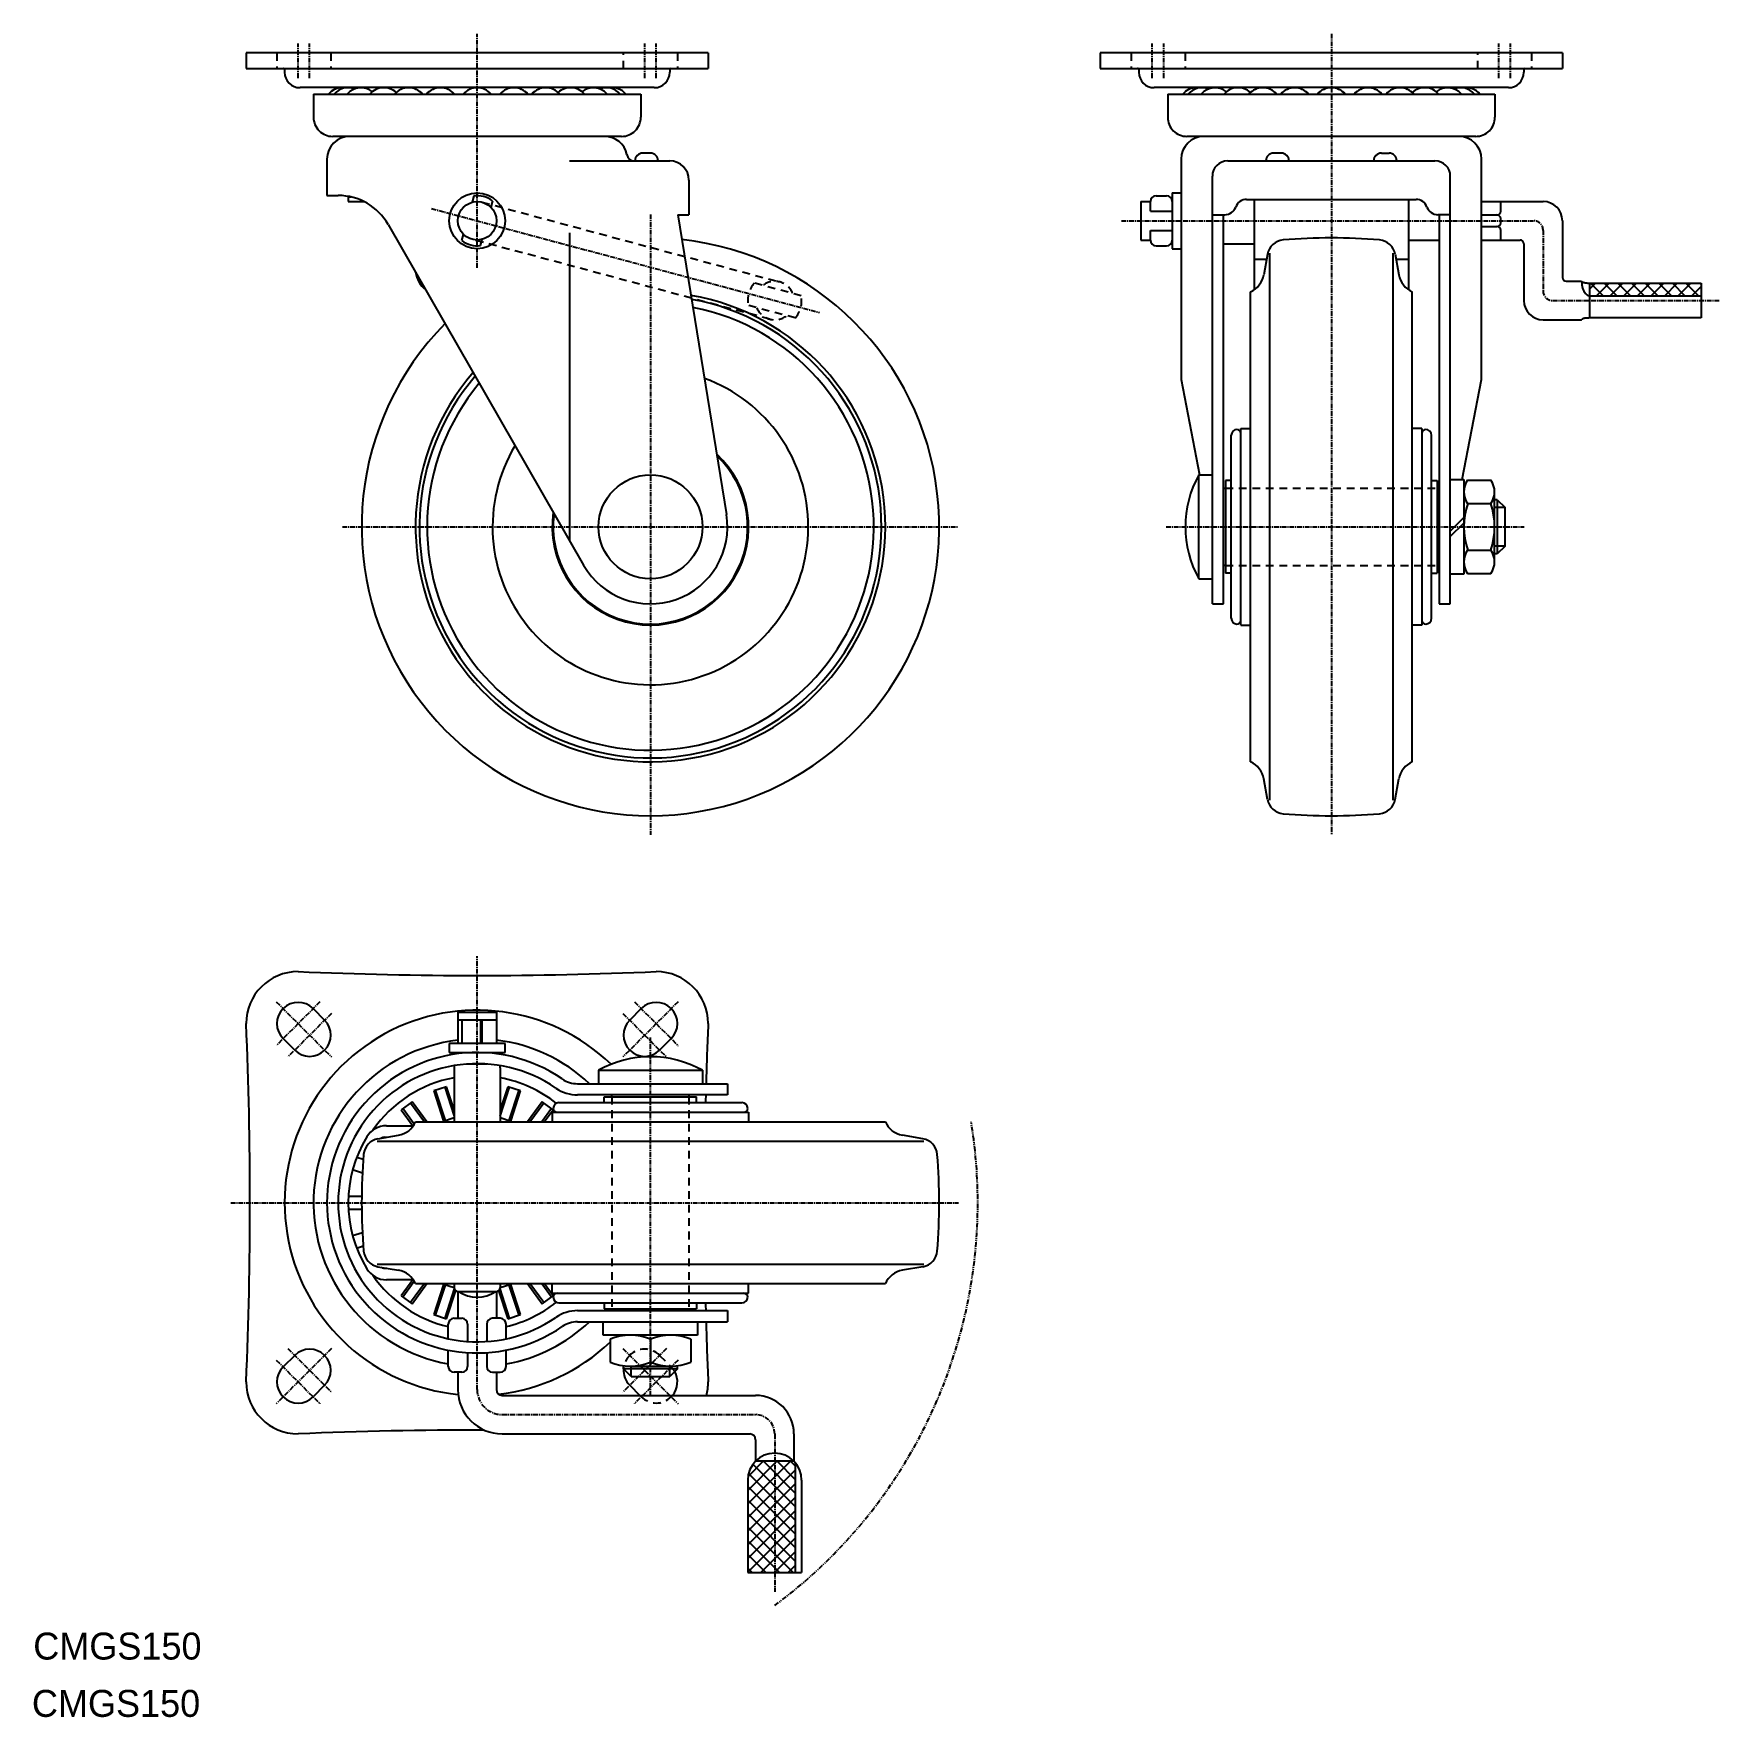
# Model space of a CAD drawing. Extents: x 0 to 438, y 0 to 437.
import ezdxf

# ---------------------------------------------------------------- set-up
doc = ezdxf.new("R2010")
doc.units = 0
for name, pattern in [('CENTER', [2, 1.25, -0.25, 0.25, -0.25]), ('DASHED', [3.5, 2, -1.5]), ('PHANTOM', [2.5, 1.25, -0.25, 0.25, -0.25, 0.25, -0.25])]:
    doc.linetypes.add(name, pattern=pattern)
doc.layers.get('0').update_dxf_attribs({"linetype": 'CONTINUOUS'})
doc.layers.add('CENTER', color=1, linetype='CENTER')

msp = doc.modelspace()

# ---------------------------------------------------------------- linework, layer by layer
at = {"color": 7, "linetype": 'CONTINUOUS'}
for p, q in [((55.63, 431.93), (55.63, 427.93)), ((175.63, 431.93), (55.63, 431.93)), ((175.63, 431.93), (175.63, 427.93)), ((277.45, 431.93), (277.45, 427.93)), ((397.45, 431.93), (277.45, 431.93)), ((397.45, 431.93), (397.45, 427.93)), ((55.63, 427.93), (175.63, 427.93)), ((65.63, 427.63), (65.63, 426.93)), ((165.63, 427.63), (165.63, 426.93)), ((277.45, 427.93), (397.45, 427.93)), ((287.45, 427.63), (287.45, 426.93)), ((387.45, 427.63), (387.45, 426.93)), ((161.63, 422.93), (69.63, 422.93)), ((73.13, 421.28), (73.13, 415.28)), ((73.13, 421.28), (158.13, 421.28)), ((158.13, 421.28), (158.13, 415.28)), ((383.45, 422.93), (291.45, 422.93)), ((294.95, 421.28), (379.95, 421.28)), ((294.95, 421.28), (294.95, 415.28)), ((379.95, 421.28), (379.95, 415.28)), ((153.13, 410.28), (78.13, 410.28)), ((374.95, 410.28), (299.95, 410.28)), ((76.63, 404.38), (76.63, 394.93)), ((139.63, 403.93), (165.63, 403.93)), ((160.63, 405.93), (158.63, 405.93)), ((298.45, 404.38), (298.45, 347.16)), ((310.55, 403.93), (364.35, 403.93)), ((324.45, 405.93), (322.45, 405.93)), ((350.45, 405.93), (352.45, 405.93)), ((376.45, 347.16), (376.45, 404.38)), ((170.63, 398.93), (170.63, 389.93)), ((306.55, 288.93), (306.55, 399.93)), ((368.35, 288.93), (368.35, 399.93)), ((76.63, 394.93), (79.53, 394.93)), ((82.17, 394.69), (82.17, 393.37)), ((82.17, 394.57), (82.79, 394.57)), ((114.77, 394.82), (114.33, 393.21)), ((291.95, 394.88), (294.65, 394.88)), ((296.15, 395.63), (296.15, 381.13)), ((296.15, 395.63), (298.45, 395.63)), ((82.17, 393.37), (86.19, 393.37)), ((119.6, 393.53), (119.16, 391.91)), ((167.73, 389.93), (170.63, 389.93)), ((167.73, 389.93), (180.37, 312.14)), ((287.95, 393.38), (290.45, 393.38)), ((287.95, 393.38), (287.95, 383.38)), ((290.45, 390.88), (290.45, 393.38)), ((290.45, 390.88), (296.15, 390.88)), ((306.55, 389.93), (309.79, 389.93)), ((309.45, 288.93), (309.45, 389.93)), ((315.45, 393.93), (359.45, 393.93)), ((317.45, 393.93), (317.45, 370.49)), ((357.45, 393.93), (357.45, 370.49)), ((368.35, 389.93), (365.11, 389.93)), ((365.45, 389.93), (365.45, 288.93)), ((376.45, 393.38), (392.45, 393.38)), ((376.45, 389.88), (380.45, 389.88)), ((381.45, 390.88), (381.45, 393.38)), ((92.54, 387.39), (143.28, 298.97)), ((290.45, 383.38), (290.45, 385.88)), ((290.45, 385.88), (296.15, 385.88)), ((376.45, 386.88), (380.45, 386.88)), ((381.45, 387.88), (381.45, 388.88)), ((381.45, 383.38), (381.45, 385.88)), ((397.45, 388.38), (397.45, 373.67)), ((111.66, 383.23), (112.09, 384.84)), ((116.49, 381.93), (116.92, 383.55)), ((139.63, 385.27), (139.63, 305.34)), ((287.95, 383.38), (290.45, 383.38)), ((291.95, 381.88), (294.65, 381.88)), ((296.15, 381.13), (298.45, 381.13)), ((309.45, 382.38), (317.45, 382.38)), ((357.45, 383.38), (365.45, 383.38)), ((376.45, 383.38), (386.45, 383.38)), ((387.45, 382.38), (387.45, 367.67)), ((317.45, 378.38), (320.62, 378.38)), ((320.86, 379.7), (319.92, 374.36)), ((321.45, 237.93), (321.45, 379.93)), ((353.45, 379.93), (353.45, 237.93)), ((354.04, 379.7), (354.99, 374.36)), ((354.28, 378.38), (357.45, 378.38)), ((398.45, 372.67), (402.45, 372.67)), ((316.45, 247.93), (316.45, 369.93)), ((358.45, 247.93), (358.45, 369.93)), ((404.45, 372.21), (404.45, 363.14)), ((404.45, 372.21), (433.45, 372.21)), ((404.45, 368.93), (433.45, 368.93)), ((433.45, 372.21), (433.45, 363.14)), ((392.45, 362.67), (402.45, 362.67)), ((433.45, 363.14), (404.45, 363.14)), ((298.45, 347.16), (303.24, 322.43)), ((371.42, 321.18), (376.45, 347.16)), ((313.95, 334.43), (316.45, 334.43)), ((313.95, 283.43), (313.95, 334.43)), ((360.95, 334.43), (358.45, 334.43)), ((360.95, 334.43), (360.95, 283.43)), ((311.45, 285.18), (311.45, 332.68)), ((363.45, 285.18), (363.45, 332.68)), ((303.05, 322.43), (306.55, 322.43)), ((303.05, 295.43), (303.05, 322.43)), ((311.45, 320.93), (309.95, 320.93)), ((309.95, 320.93), (309.95, 296.93)), ((363.45, 320.93), (364.95, 320.93)), ((364.95, 320.93), (364.95, 296.93)), ((368.35, 321.18), (371.85, 321.18)), ((371.85, 321.18), (371.85, 296.68)), ((372.85, 321.05), (378.85, 321.05)), ((309.45, 318.93), (309.95, 318.93)), ((364.95, 318.93), (365.45, 318.93)), ((379.85, 299.83), (379.85, 318.02)), ((380.55, 315.93), (379.85, 315.93)), ((380.55, 315.93), (382.55, 313.93)), ((380.55, 315.93), (380.55, 301.93)), ((368.35, 307.81), (371.85, 311.31)), ((372.85, 314.99), (378.85, 314.99)), ((382.55, 303.93), (382.55, 313.93)), ((368.35, 306.4), (371.85, 309.9)), ((372.85, 302.86), (378.85, 302.86)), ((382.55, 303.93), (380.55, 301.93)), ((309.95, 298.93), (309.45, 298.93)), ((365.45, 298.93), (364.95, 298.93)), ((380.55, 301.93), (379.85, 301.93)), ((303.05, 295.43), (306.55, 295.43)), ((311.45, 296.93), (309.95, 296.93)), ((363.45, 296.93), (364.95, 296.93)), ((371.85, 296.68), (368.35, 296.68)), ((372.85, 296.8), (378.85, 296.8)), ((306.55, 288.93), (309.45, 288.93)), ((365.45, 288.93), (368.35, 288.93)), ((313.95, 283.43), (316.45, 283.43)), ((360.95, 283.43), (358.45, 283.43)), ((320.86, 238.16), (319.92, 243.49)), ((354.04, 238.16), (354.99, 243.49)), ((65.24, 183.85), (65.24, 183.85)), ((73.02, 183.85), (76.02, 180.85)), ((110.63, 182.96), (110.63, 174.76)), ((110.63, 182.96), (120.63, 182.96)), ((110.63, 180.96), (120.63, 180.96)), ((111.66, 180.96), (111.66, 174.76)), ((116.49, 180.96), (116.49, 174.76)), ((116.92, 174.76), (116.92, 180.96)), ((120.63, 182.96), (120.63, 174.76)), ((158.24, 183.85), (155.24, 180.85)), ((166.02, 183.85), (166.02, 183.85)), ((65.24, 176.07), (68.24, 173.07)), ((166.02, 176.07), (163.02, 173.07)), ((76.02, 173.07), (76.02, 173.07)), ((122.88, 174.76), (108.38, 174.76)), ((108.38, 174.76), (108.38, 172.46)), ((108.38, 172.46), (122.88, 172.46)), ((110.63, 172.46), (110.63, 172.14)), ((120.63, 172.46), (120.63, 172.14)), ((122.88, 172.46), (122.88, 174.76)), ((155.24, 173.07), (155.24, 173.07)), ((109.63, 168.46), (109.63, 154.46)), ((118.31, 169.46), (112.94, 169.46)), ((121.63, 168.46), (121.63, 154.46)), ((147.13, 167.86), (147.13, 164.36)), ((147.13, 167.86), (174.13, 167.86)), ((174.13, 167.86), (174.13, 164.36)), ((107.68, 163.59), (104.35, 162.51)), ((104.35, 162.51), (106.89, 154.68)), ((107.37, 154.84), (104.82, 162.67)), ((107.2, 163.44), (109.63, 155.97)), ((109.63, 157.59), (107.68, 163.59)), ((123.58, 163.59), (121.63, 157.59)), ((121.63, 155.97), (124.06, 163.44)), ((126.91, 162.51), (123.58, 163.59)), ((126.43, 162.67), (123.89, 154.84)), ((124.36, 154.68), (126.91, 162.51)), ((141.7, 164.36), (180.63, 164.36)), ((180.63, 164.36), (180.63, 161.46)), ((98.75, 159.66), (95.92, 157.61)), ((99.29, 153.82), (96.33, 157.9)), ((98.35, 159.37), (101.92, 154.46)), ((102.53, 154.46), (98.75, 159.66)), ((132.5, 159.66), (128.72, 154.46)), ((129.34, 154.46), (132.91, 159.37)), ((134.93, 157.9), (132.43, 154.46)), ((135.33, 157.61), (132.5, 159.66)), ((136.88, 159.46), (184.38, 159.46)), ((180.63, 161.46), (141.7, 161.46)), ((148.63, 159.46), (148.63, 160.96)), ((148.63, 160.96), (172.63, 160.96)), ((150.63, 160.96), (150.63, 161.46)), ((170.63, 161.46), (170.63, 160.96)), ((172.63, 159.46), (172.63, 160.96)), ((92.09, 153.46), (99.06, 153.46)), ((95.92, 157.61), (98.94, 153.46)), ((99.63, 154.46), (221.63, 154.46)), ((106.89, 154.68), (109.63, 155.57)), ((121.63, 155.57), (124.36, 154.68)), ((133.05, 154.46), (135.33, 157.61)), ((135.13, 156.96), (135.13, 154.46)), ((135.13, 156.96), (186.13, 156.96)), ((186.13, 156.96), (186.13, 154.46)), ((89.63, 149.46), (231.63, 149.46)), ((89.86, 150.05), (95.19, 150.99)), ((91.67, 150.46), (92.16, 150.46)), ((231.4, 150.05), (226.07, 150.99)), ((84.37, 145.31), (86.06, 144.77)), ((85.83, 141.16), (83.29, 141.98)), ((82.22, 135.21), (85.64, 135.21)), ((85.64, 131.71), (82.22, 131.71)), ((83.29, 124.94), (85.83, 125.76)), ((86.06, 122.15), (84.37, 121.61)), ((231.63, 117.46), (89.63, 117.46)), ((89.86, 116.87), (95.19, 115.92)), ((91.67, 116.46), (92.16, 116.46)), ((231.4, 116.87), (226.07, 115.92)), ((99.06, 113.46), (92.09, 113.46)), ((98.94, 113.46), (95.92, 109.31)), ((96.33, 109.02), (99.29, 113.1)), ((101.92, 112.46), (98.35, 107.55)), ((98.75, 107.26), (102.53, 112.46)), ((99.63, 112.46), (221.63, 112.46)), ((106.89, 112.24), (104.35, 104.41)), ((104.82, 104.25), (107.37, 112.08)), ((109.64, 111.35), (106.89, 112.24)), ((109.69, 111.13), (107.2, 103.48)), ((107.68, 103.33), (110.05, 110.64)), ((109.63, 112.46), (109.63, 111.46)), ((110.63, 110.46), (110.63, 103.46)), ((110.63, 110.46), (120.63, 110.46)), ((120.63, 110.46), (120.63, 103.46)), ((121.2, 110.64), (123.58, 103.33)), ((124.06, 103.48), (121.57, 111.13)), ((124.36, 112.24), (121.62, 111.35)), ((121.63, 112.46), (121.63, 111.46)), ((123.89, 112.08), (126.43, 104.25)), ((126.91, 104.41), (124.36, 112.24)), ((128.72, 112.46), (132.5, 107.26)), ((132.91, 107.55), (129.34, 112.46)), ((132.43, 112.46), (134.93, 109.02)), ((135.33, 109.31), (133.05, 112.46)), ((135.13, 109.96), (135.13, 112.46)), ((135.13, 109.96), (186.13, 109.96)), ((186.13, 109.96), (186.13, 112.46)), ((95.92, 109.31), (98.75, 107.26)), ((132.5, 107.26), (135.33, 109.31)), ((136.88, 107.46), (184.38, 107.46)), ((141.7, 105.46), (180.63, 105.46)), ((148.63, 107.46), (148.63, 105.96)), ((148.63, 105.96), (172.63, 105.96)), ((150.63, 105.46), (150.63, 105.96)), ((170.63, 105.96), (170.63, 105.46)), ((172.63, 107.46), (172.63, 105.96)), ((180.63, 105.46), (180.63, 102.56)), ((104.35, 104.41), (107.68, 103.33)), ((108.13, 98.15), (108.13, 101.96)), ((109.63, 103.46), (111.63, 103.46)), ((113.13, 101.96), (113.13, 97.45)), ((118.13, 101.96), (118.13, 97.45)), ((121.63, 103.46), (119.63, 103.46)), ((123.13, 98.15), (123.13, 101.96)), ((123.58, 103.33), (126.91, 104.41)), ((141.7, 102.56), (180.63, 102.56)), ((148.38, 99.06), (148.38, 102.56)), ((172.88, 102.56), (172.88, 99.06)), ((172.88, 99.06), (148.38, 99.06)), ((150.13, 98.06), (150.13, 92.06)), ((160.63, 98.06), (160.63, 92.06)), ((171.13, 98.06), (171.13, 92.06)), ((68.24, 93.85), (65.24, 90.85)), ((76.02, 93.85), (76.02, 93.85)), ((108.13, 90.96), (108.13, 95.19)), ((113.13, 94.54), (113.13, 90.96)), ((118.13, 94.54), (118.13, 90.96)), ((123.13, 90.96), (123.13, 95.19)), ((155.24, 93.85), (155.24, 93.85)), ((111.63, 89.46), (109.63, 89.46)), ((110.63, 89.46), (110.63, 84.96)), ((119.63, 89.46), (121.63, 89.46)), ((120.63, 89.46), (120.63, 84.96)), ((153.63, 90.36), (153.63, 91.17)), ((155.63, 88.36), (153.63, 90.36)), ((167.63, 90.36), (153.63, 90.36)), ((155.38, 91.06), (165.88, 91.06)), ((155.63, 88.36), (165.63, 88.36)), ((167.63, 90.36), (165.63, 88.36)), ((167.63, 90.36), (167.63, 91.17)), ((76.02, 86.07), (73.02, 83.07)), ((122.13, 83.46), (187.9, 83.46)), ((155.24, 86.07), (157.85, 83.46)), ((65.24, 83.07), (65.24, 83.07)), ((65.24, 83.07), (65.24, 83.07)), ((166.02, 83.07), (166.02, 83.07)), ((166.02, 83.07), (166.02, 83.07)), ((122.13, 73.46), (186.4, 73.46)), ((187.9, 71.96), (187.9, 66.36)), ((197.9, 73.46), (197.9, 66.36)), ((188, 66.46), (197.8, 66.46)), ((198.24, 65.99), (198.24, 37.46)), ((185.9, 61.46), (185.9, 37.46)), ((199.9, 61.46), (199.9, 37.46)), ((185.9, 37.46), (199.9, 37.46))]:
    msp.add_line(p, q, dxfattribs=at)
at = {"color": 3, "linetype": 'DASHED'}
for p, q in [((63.63, 431.93), (63.63, 427.93)), ((77.63, 431.93), (77.63, 427.93)), ((153.63, 427.93), (153.63, 431.93)), ((167.63, 431.93), (167.63, 427.93)), ((285.45, 431.93), (285.45, 427.93)), ((299.45, 431.93), (299.45, 427.93)), ((375.45, 427.93), (375.45, 431.93)), ((389.45, 431.93), (389.45, 427.93)), ((116.92, 393.21), (194.2, 372.5)), ((191.61, 362.84), (114.33, 383.55)), ((199.79, 368.93), (187.57, 372.21)), ((198.24, 363.14), (186.02, 366.41)), ((309.95, 318.93), (364.95, 318.93)), ((309.95, 298.93), (364.95, 298.93)), ((150.63, 160.96), (150.63, 105.96)), ((170.63, 160.96), (170.63, 105.96)), ((163.02, 93.85), (166.02, 90.85)), ((157.85, 83.46), (158.24, 83.07))]:
    msp.add_line(p, q, dxfattribs=at)
at = {"color": 3, "linetype": 'CONTINUOUS'}
for p, q in [((404.45, 370.58), (406.08, 372.21)), ((404.45, 369.01), (404.53, 368.93)), ((404.79, 372.21), (408.07, 368.93)), ((406.34, 368.93), (409.61, 372.21)), ((408.33, 372.21), (411.6, 368.93)), ((409.87, 368.93), (413.15, 372.21)), ((411.86, 372.21), (415.14, 368.93)), ((413.41, 368.93), (416.68, 372.21)), ((415.4, 372.21), (418.67, 368.93)), ((416.95, 368.93), (420.22, 372.21)), ((418.94, 372.21), (422.21, 368.93)), ((420.48, 368.93), (423.76, 372.21)), ((422.47, 372.21), (425.75, 368.93)), ((424.02, 368.93), (427.29, 372.21)), ((426.01, 372.21), (429.28, 368.93)), ((427.55, 368.93), (430.83, 372.21)), ((429.54, 372.21), (432.82, 368.93)), ((431.09, 368.93), (433.45, 371.3)), ((433.08, 372.21), (433.45, 371.83)), ((382.55, 313.93), (379.85, 313.93)), ((382.55, 303.93), (379.85, 303.93)), ((155.63, 88.36), (155.63, 91.06)), ((165.63, 88.36), (165.63, 91.06)), ((185.9, 58.8), (193.56, 66.46)), ((185.9, 55.27), (197.1, 66.46)), ((185.97, 62.4), (190.03, 66.46)), ((189.88, 66.46), (198.24, 58.1)), ((193.41, 66.46), (198.24, 61.64)), ((196.95, 66.46), (198.24, 65.17)), ((185.9, 51.73), (198.24, 64.06)), ((186.11, 63.15), (198.24, 51.03)), ((187.23, 65.57), (198.24, 54.57)), ((185.9, 48.2), (198.24, 60.53)), ((185.9, 59.83), (198.24, 47.49)), ((185.9, 44.66), (198.24, 56.99)), ((185.9, 56.29), (198.24, 43.96)), ((185.9, 41.12), (198.24, 53.46)), ((185.9, 52.76), (198.24, 40.42)), ((185.9, 37.59), (198.24, 49.92)), ((185.9, 49.22), (197.66, 37.46)), ((185.9, 45.68), (194.13, 37.46)), ((189.31, 37.46), (198.24, 46.39)), ((185.9, 42.15), (190.59, 37.46)), ((192.85, 37.46), (198.24, 42.85)), ((185.9, 38.61), (187.06, 37.46)), ((196.38, 37.46), (198.24, 39.31))]:
    msp.add_line(p, q, dxfattribs=at)
at = {"color": 7, "linetype": 'CONTINUOUS'}
for points in [[(402.45, 372.67), (402.47, 372.61), (402.51, 372.56), (402.59, 372.5), (402.7, 372.45), (402.83, 372.4), (402.99, 372.35), (403.17, 372.31), (403.37, 372.28), (403.59, 372.25), (403.82, 372.23), (404.06, 372.22), (404.31, 372.21), (404.45, 372.21)], [(402.45, 372.67), (402.47, 372.21), (402.51, 371.75), (402.59, 371.3), (402.7, 370.88), (402.83, 370.48), (402.99, 370.12), (403.17, 369.8), (403.37, 369.53), (403.59, 369.3), (403.82, 369.12), (404.06, 369), (404.31, 368.94), (404.45, 368.93)], [(404.45, 363.14), (404.2, 363.13), (403.96, 363.12), (403.72, 363.1), (403.49, 363.08), (403.28, 363.05), (403.09, 363.01), (402.92, 362.97), (402.77, 362.92), (402.65, 362.87), (402.55, 362.82), (402.49, 362.76), (402.46, 362.7), (402.45, 362.67)]]:
    msp.add_lwpolyline(points, dxfattribs=at)
for centre, radius in [((115.63, 388.38), 7.25), ((115.63, 388.38), 5), ((160.63, 308.93), 13.5)]:
    msp.add_circle(centre, radius, dxfattribs=at)
for centre, radius, start, end in [((65.33, 427.63), 0.3, 0.0023, 90.0093), ((69.63, 426.93), 4, 180, 270), ((161.63, 426.93), 4, 270, 0), ((165.93, 427.63), 0.3, 90.0023, 179.998), ((287.15, 427.63), 0.3, 0.0023, 90.0093), ((291.45, 426.93), 4, 180, 270), ((383.45, 426.93), 4, 270, 0), ((387.75, 427.63), 0.3, 90.0023, 179.998), ((80.63, 418.16), 4.76, 81.2265, 139.178), ((80.63, 418.16), 4.76, 81.2469, 127.802), ((82.08, 418.16), 4.76, 69.2521, 139.177), ((85.46, 418.16), 4.76, 51.5005, 139.177), ((91.39, 418.16), 4.76, 47.5758, 139.178), ((97.82, 418.16), 4.76, 40.8229, 139.177), ((106.1, 418.16), 4.76, 40.8222, 139.178), ((115.63, 418.16), 4.76, 40.8222, 139.178), ((125.16, 418.16), 4.76, 40.8222, 139.178), ((133.44, 418.16), 4.76, 40.8229, 139.177), ((139.87, 418.16), 4.76, 40.8222, 132.424), ((145.8, 418.16), 4.76, 40.8226, 128.499), ((149.18, 418.16), 4.76, 40.8227, 110.758), ((150.63, 418.16), 4.76, 40.8224, 98.7734), ((302.45, 418.16), 4.76, 81.2265, 139.178), ((302.45, 418.16), 4.76, 81.2469, 127.802), ((303.9, 418.16), 4.76, 69.2521, 139.177), ((307.28, 418.16), 4.76, 51.5005, 139.177), ((313.21, 418.16), 4.76, 47.5758, 139.178), ((319.64, 418.16), 4.76, 40.8229, 139.177), ((327.92, 418.16), 4.76, 40.8222, 139.178), ((337.45, 418.16), 4.76, 40.8222, 139.178), ((346.98, 418.16), 4.76, 40.8222, 139.178), ((355.26, 418.16), 4.76, 40.8229, 139.177), ((361.69, 418.16), 4.76, 40.8222, 132.424), ((367.62, 418.16), 4.76, 40.8226, 128.499), ((371, 418.16), 4.76, 40.8227, 110.758), ((372.45, 418.16), 4.76, 40.8224, 98.7734), ((78.13, 415.28), 5, 180.0017, 270.0098), ((153.13, 415.28), 5, 269.9902, 359.9983), ((299.95, 415.28), 5, 180.0017, 270.0098), ((374.95, 415.28), 5, 269.9902, 359.9983), ((82.53, 404.38), 5.9, 90, 180), ((148.73, 404.38), 5.9, 11.3154, 90), ((304.35, 404.38), 5.9, 90, 180), ((370.55, 404.38), 5.9, 0, 90), ((156.48, 405.93), 2, 191.315, 270), ((158.63, 403.93), 2, 90, 180), ((160.63, 403.93), 2, 0, 90), ((165.63, 398.93), 5, 0, 90), ((310.55, 399.93), 4, 90, 180), ((322.45, 403.93), 2, 90, 180), ((324.45, 403.93), 2, 0, 90), ((350.45, 403.93), 2, 90, 180), ((352.45, 403.93), 2, 0, 90), ((364.35, 399.93), 4, 0, 90), ((79.53, 379.93), 15, 29.8512, 90), ((115.63, 388.38), 6.5, 52.3801, 97.6199), ((291.95, 393.38), 1.5, 90, 180), ((294.65, 393.38), 1.5, 0, 90), ((309.79, 392.93), 3, 270, 340.529), ((315.45, 390.93), 3, 90.0023, 160.5235), ((359.45, 390.93), 3, 19.4418, 90.0134), ((365.11, 392.93), 3, 199.471, 270), ((380.45, 390.88), 1, 270, 0), ((380.45, 388.88), 1, 0, 90), ((392.45, 388.38), 5, 0, 90), ((380.45, 387.88), 1, 270, 0), ((380.45, 385.88), 1, 0, 90), ((160.63, 308.93), 75, 135.317, 83.7637), ((115.63, 388.38), 6.5, 232.38, 277.62), ((291.95, 383.38), 1.5, 180, 270), ((294.65, 383.38), 1.5, 270, 0), ((325.29, 378.92), 4.5, 94.7879, 170.0028), ((337.45, 233.93), 150, 85.2048, 94.7952), ((349.61, 378.92), 4.5, 9.9981, 85.1971), ((386.45, 382.38), 1, 0, 90), ((106.8, 376.13), 7.25, 188.668, 231.034), ((314.01, 375.41), 6, 294.0496, 349.9944), ((360.9, 375.41), 6, 190.0056, 245.9608), ((398.45, 373.67), 1, 180, 270), ((160.63, 308.93), 61, 138.99, 80.0902), ((160.63, 308.93), 60, 139.322, 79.7585), ((160.63, 308.93), 58, 140.022, 79.0584), ((392.45, 367.67), 5, 180, 270), ((160.63, 308.93), 41, 149.047, 70.0333), ((312.95, 332.68), 1.5, 90, 180), ((312.95, 333.18), 1, 0, 90), ((361.95, 333.18), 1, 90, 180), ((361.95, 332.68), 1.5, 0, 90), ((160.63, 308.93), 25.5, 171.508, 47.5723), ((160.63, 308.93), 25.25, 172.231, 46.8493), ((327.34, 308.93), 27.79, 150.931, 209.069), ((376.94, 318.02), 5.09, 143.483, 216.517), ((374.76, 318.02), 5.09, 323.483, 36.5172), ((160.63, 308.93), 20, 209.851, 9.23), ((390.73, 308.93), 18.87, 161.266, 198.734), ((360.98, 308.93), 18.87, 341.266, 18.734), ((376.94, 299.83), 5.09, 143.483, 216.517), ((374.76, 299.83), 5.09, 323.483, 36.5172), ((312.95, 285.18), 1.5, 180, 270), ((361.95, 285.18), 1.5, 270, 0), ((312.95, 284.68), 1, 270, 0), ((361.95, 284.68), 1, 180, 270), ((314.01, 242.45), 6, 10.0056, 65.9504), ((360.9, 242.45), 6, 114.0392, 169.9944), ((325.29, 238.94), 4.5, 190.0076, 265.1929), ((349.61, 238.94), 4.5, 274.822, 349.9915), ((337.45, 383.93), 150, 265.205, 274.795), ((69.13, 179.96), 13.5, 90, 180), ((115.63, 1271.93), 1079.47, 267.53112, 272.46888), ((69.13, 179.96), 5.5, 45, 135), ((162.13, 179.96), 5.5, 45, 135), ((-1023.92, 133.46), 1080.55, 357.53358, 2.46642), ((69.13, 179.96), 5.5, 135, 225), ((115.63, 133.46), 50, 45.9609, 264.34), ((72.13, 176.96), 5.5, 315, 45), ((159.13, 176.96), 5.5, 135, 225), ((162.13, 179.96), 5.5, 315, 45), ((1255.17, 133.46), 1080.55, 177.53358, 178.36131), ((115.63, 133.46), 42.5, 96.7563, 259.836), ((115.63, 133.46), 42.5, 46.6404, 83.2437), ((72.13, 176.96), 5.5, 225, 315), ((115.63, 133.46), 39, 55.4784, 304.522), ((160.63, 143.57), 27.79, 60.9311, 119.069), ((159.13, 176.96), 5.5, 225, 315), ((115.63, 133.46), 36.1, 55.4784, 304.522), ((110.63, 168.46), 1, 140.538, 180), ((120.63, 168.46), 1, 0, 39.4618), ((115.63, 133.46), 33, 100.476, 145.202), ((115.63, 133.46), 33, 51.4947, 79.5243), ((141.7, 171.36), 9.9, 235.478, 270), ((141.7, 171.36), 7, 235.478, 270), ((136.88, 157.96), 1.5, 90, 180), ((136.38, 157.96), 1, 180, 270), ((1255.17, 133.46), 1080.55, 178.51514, 178.62122), ((184.38, 157.96), 1.5, 0, 90), ((184.88, 157.96), 1, 270, 0), ((92.09, 147.46), 6, 90, 148.767), ((94.15, 156.9), 6, 280.0056, 335.9608), ((227.11, 156.9), 6, 204.0392, 259.9944), ((115.17, 133.46), 33, 148.767, 211.233), ((90.64, 145.62), 4.5, 100.0076, 175.1929), ((91.67, 148.46), 2, 90, 119.458), ((230.62, 145.62), 4.5, 4.7876, 80.0028), ((235.63, 133.46), 150, 175.205, 184.795), ((85.63, 133.46), 150, 355.205, 4.7952), ((90.64, 121.3), 4.5, 184.8116, 259.9922), ((230.62, 121.3), 4.5, 279.9974, 355.2142), ((92.09, 119.46), 6, 211.233, 270), ((115.63, 133.46), 33, 214.798, 256.863), ((91.67, 118.46), 2, 240.5462, 270), ((94.15, 110.02), 6, 24.0372, 79.9996), ((227.11, 110.02), 6, 100.0004, 155.966), ((110.63, 111.46), 1, 180, 270), ((115.63, 117.55), 8.59, 235.629, 304.371), ((120.63, 111.46), 1, 270, 0), ((136.38, 108.96), 1, 90, 180), ((184.88, 108.96), 1, 0, 90), ((115.63, 133.46), 33, 283.137, 308.505), ((136.88, 108.96), 1.5, 180, 270), ((141.7, 95.56), 9.9, 90, 124.522), ((1255.17, 133.46), 1080.55, 181.37876, 181.48485), ((184.38, 108.96), 1.5, 270, 0), ((109.63, 101.96), 1.5, 90.0001, 180), ((111.63, 101.96), 1.5, 0, 90), ((119.63, 101.96), 1.5, 90, 180), ((121.63, 101.96), 1.5, 0, 90), ((115.63, 133.46), 42.5, 280.164, 313.36), ((141.7, 95.56), 7, 90, 124.522), ((1255.17, 133.46), 1080.55, 181.63868, 182.46642), ((115.63, 133.46), 50, 276.411, 313.63), ((155.38, 84.78), 14.28, 68.4313, 111.569), ((165.88, 84.78), 14.28, 68.4316, 111.568), ((72.13, 89.96), 5.5, 45, 135), ((72.13, 89.96), 5.5, 315, 45), ((155.38, 105.34), 14.28, 248.431, 291.569), ((165.88, 105.34), 14.28, 248.432, 291.568), ((69.13, 86.96), 5.5, 135, 225), ((109.63, 90.96), 1.5, 180, 270), ((111.63, 90.96), 1.5, 270, 0), ((119.63, 90.96), 1.5, 180, 270), ((121.63, 90.96), 1.5, 270, 0), ((159.13, 89.96), 5.5, 175.9684, 225), ((162.13, 86.96), 5.5, 320.4829, 29.3388), ((69.13, 86.96), 13.5, 180, 270), ((122.13, 84.96), 11.5, 180, 270), ((122.13, 84.96), 1.5, 180, 270), ((162.13, 86.96), 13.5, 344.9752, 0), ((187.9, 73.46), 10, 0, 90), ((69.13, 86.96), 5.5, 225, 315), ((115.63, -1005.01), 1079.47, 89.90397, 92.46888), ((186.4, 71.96), 1.5, 0, 90), ((192.9, 61.46), 7, 0, 180)]:
    msp.add_arc(centre, radius, start, end, dxfattribs=at)
at = {"color": 3, "linetype": 'DASHED'}
for centre, radius, start, end in [((192.9, 367.67), 5, 21.8701, 128.13), ((192.9, 367.67), 7, 139.623, 190.377), ((192.9, 367.67), 7, 319.623, 10.3771), ((192.9, 367.67), 5, 201.87, 308.13), ((159.13, 89.96), 5.5, 135, 175.9684), ((159.13, 89.96), 5.5, 45, 135), ((162.13, 86.96), 5.5, 29.3388, 45), ((162.13, 86.96), 5.5, 315, 320.4829), ((162.13, 86.96), 5.5, 225, 315)]:
    msp.add_arc(centre, radius, start, end, dxfattribs=at)
at = {"color": 3, "linetype": 'PHANTOM'}
msp.add_arc((115.63, 133.46), 130, 306.4715, 9.2962, dxfattribs=at)
at = {"layer": 'CENTER', "color": 1, "linetype": 'CENTER'}
for p, q in [((69.13, 425.43), (69.13, 434.43)), ((72.13, 425.43), (72.13, 434.43)), ((115.63, 376.13), (115.63, 436.93)), ((159.13, 425.43), (159.13, 434.43)), ((162.13, 425.43), (162.13, 434.43)), ((290.95, 425.43), (290.95, 434.43)), ((293.95, 425.43), (293.95, 434.43)), ((337.45, 436.93), (337.45, 228.93)), ((380.95, 425.43), (380.95, 434.43)), ((383.95, 425.43), (383.95, 434.43)), ((103.8, 391.55), (204.49, 364.57)), ((160.63, 390.04), (160.63, 228.93)), ((282.95, 388.38), (389.95, 388.38)), ((392.45, 385.88), (392.45, 370.17)), ((394.95, 367.67), (438.45, 367.67)), ((80.63, 308.93), (240.63, 308.93)), ((294.55, 308.93), (387.55, 308.93)), ((115.63, 84.96), (115.63, 197.46)), ((63.47, 185.62), (77.79, 171.3)), ((74.79, 185.62), (63.47, 174.3)), ((167.79, 185.62), (153.47, 171.3)), ((156.47, 185.62), (167.79, 174.3)), ((77.79, 182.62), (66.47, 171.3)), ((153.47, 182.62), (164.79, 171.3)), ((160.63, 83.36), (160.63, 176.36)), ((51.63, 133.46), (240.63, 133.46)), ((77.79, 95.62), (63.47, 81.3)), ((63.47, 92.62), (74.79, 81.3)), ((66.47, 95.62), (77.79, 84.3)), ((153.47, 95.62), (167.79, 81.3)), ((164.79, 95.62), (153.47, 84.3)), ((167.79, 92.62), (156.47, 81.3)), ((122.13, 78.46), (187.9, 78.46)), ((192.9, 73.46), (192.9, 32.46))]:
    msp.add_line(p, q, dxfattribs=at)
for centre, radius, start, end in [((389.95, 385.88), 2.5, 0, 90), ((394.95, 370.17), 2.5, 180, 270), ((122.13, 84.96), 6.5, 180, 270), ((187.9, 73.46), 5, 0, 90)]:
    msp.add_arc(centre, radius, start, end, dxfattribs=at)
at = {"layer": 'CENTER', "color": 7, "linetype": 'CONTINUOUS'}
msp.add_arc((162.13, 179.96), 13.5, 0, 90, dxfattribs=at)

# ---------------------------------------------------------------- texts
for p in [(0.35, 14.88), (0, 0)]:
    msp.add_text('CMGS150', height=7).set_placement(p)

doc.saveas('drawing.dxf')
